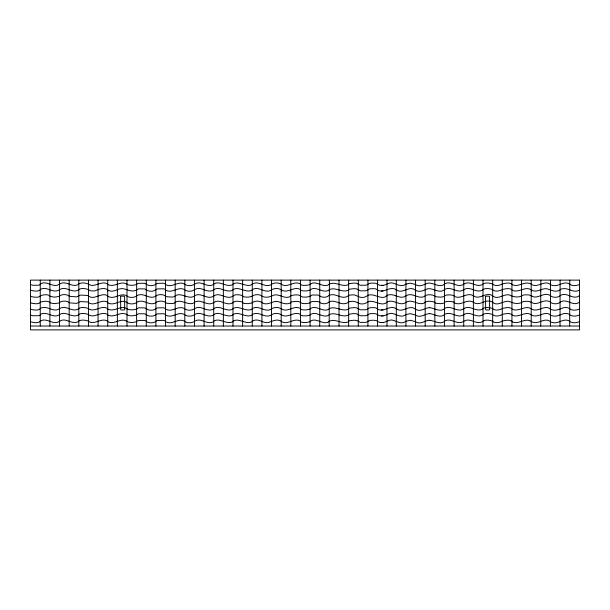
<?xml version="1.0" encoding="UTF-8"?>
<svg xmlns="http://www.w3.org/2000/svg" width="610" height="610" viewBox="0 0 610 610"><rect width="100%" height="100%" fill="white"/><g stroke="black" fill="none" stroke-linecap="round" stroke-linejoin="round"><path stroke-width="0.91" d="M329.377 291.092L329.156 326.03M502.282 291.229L502.282 280.12M579.393 290.169C573.583 293.532 568.627 287.615 562.809 288.759A2.768 1.174 0 0 0 560.346 289.735C556.221 293.143 550.876 289.803 546.766 288.736C541.459 288.027 536.655 293.364 531.379 289.918M579.302 295.69L579.309 295.675A13.771 5.841 0 0 0 579.164 295.865C573.057 300.196 567.346 292.037 560.826 295.202C558.371 297.993 552.279 298.069 549.877 295.248C543.22 291.694 537.242 300.181 531.203 295.659M579.309 302.186L579.302 302.202A13.771 5.841 0 0 0 579.164 302.369C573.004 306.693 567.384 298.534 560.826 301.706C558.371 304.497 552.279 304.573 549.877 301.752C543.22 298.198 537.242 306.685 531.203 302.163M579.485 284.489C576.915 285.724 571.707 286.486 569.45 283.924C563.198 280.44 558.539 287.44 552.119 285.251A2.539 1.075 0 0 1 550.502 284.55C544.608 279.479 537.646 288.553 531.379 284.344M579.485 309.034C576.785 310.307 571.73 311.008 569.45 308.469C563.198 304.985 558.539 311.992 552.119 309.796A2.539 1.075 0 0 1 550.502 309.095C544.608 304.032 537.646 313.098 531.379 308.889M579.5 314.958C576.48 316.384 571.448 316.91 569.031 314.112C562.717 311.344 558.493 317.863 552.119 315.744A2.539 1.075 0 0 1 550.502 315.042C544.608 309.971 537.646 319.045 531.379 314.836M579.5 321.623C576.48 323.048 571.448 323.567 569.031 320.768C562.717 318.008 558.493 324.52 552.119 322.4A2.539 1.075 0 0 1 550.502 321.699C544.608 316.636 537.646 325.702 531.379 321.493M405.803 284.214C402.188 287.279 397.59 284.756 393.907 283.375C389.012 281.286 385.901 286.06 381.349 285.404M405.803 314.707C402.203 317.741 397.575 315.294 393.907 313.86C389.012 311.779 385.901 316.544 381.349 315.896M405.803 321.371C402.203 324.406 397.575 321.95 393.907 320.524C389.012 318.435 385.901 323.208 381.349 322.553M405.886 284.138L410.133 283.154L415.212 284.39M405.886 314.63L410.133 313.639L415.227 314.897M405.886 321.295L410.133 320.303L415.227 321.554M383.027 285.396L379.565 285.259L375.874 283.292L372.923 283.078L369.851 283.246L366.13 285.221L360.358 285.267L356.637 283.292L353.907 283.078L349.294 283.627L348.188 284.74C341.211 287.645 334.135 279.815 327.738 285.19C321.744 287.333 315.134 279.609 309.804 284.641L306.365 285.388L302.85 285.305L301.149 284.9L300.135 283.78C293.494 280.341 287.363 288.812 280.905 284.008C277.756 282.247 273.059 282.636 270.352 285.083C263.985 287.424 259.509 280.905 253.165 283.551C247.126 289.544 238.243 278.861 232.075 284.908C225.738 287.584 218.677 279.288 212.852 284.862C206.454 287.707 201.125 280.188 194.788 283.978C192.242 286.227 186.576 286.303 184.06 283.795C177.708 280.92 172.508 288.057 165.973 284.763L164.906 283.635L163.442 283.215L157.334 283.345L156.297 283.902C153.964 286.281 148.055 286.342 145.775 283.802L144.486 283.307L138.424 283.284L136.076 284.71C133.27 285.312 129.709 285.877 127.162 284.313M383.027 290.97L381.349 290.978M383.027 309.941L381.349 309.949M383.027 315.888L379.565 315.751L375.874 313.776L372.923 313.57L369.851 313.738L366.13 315.713L360.358 315.751L356.637 313.784L353.907 313.57L349.294 314.119L348.188 315.233C341.211 318.138 334.135 310.299 327.738 315.675C321.744 317.825 315.134 310.101 309.804 315.134L306.365 315.881L302.85 315.797L301.149 315.393L300.135 314.264C293.494 310.833 287.363 319.304 280.905 314.493C277.756 312.739 273.059 313.128 270.352 315.576C263.985 317.909 259.509 311.397 253.165 314.043C247.126 320.036 238.243 309.354 232.075 315.4C225.738 318.077 218.677 309.781 212.852 315.355C206.454 318.199 201.125 310.681 194.788 314.47C192.242 316.72 186.576 316.796 184.06 314.28C177.708 311.413 172.508 318.542 165.973 315.256L164.906 314.127L163.442 313.708L157.334 313.837L156.297 314.394C153.964 316.773 148.055 316.834 145.775 314.287L144.486 313.792L138.424 313.776L136.076 315.202C133.27 315.805 129.709 316.369 127.162 314.806M383.027 322.545L379.565 322.408L375.874 320.441L372.923 320.227L369.851 320.395L366.13 322.37L360.358 322.415L356.637 320.441L353.907 320.227L349.294 320.776L348.188 321.897C341.211 324.794 334.135 316.964 327.738 322.339C321.744 324.482 315.134 316.758 309.804 321.79L306.365 322.537L302.85 322.454L301.149 322.057L300.135 320.929C293.562 317.474 286.997 326.167 280.722 320.952C276.376 318.633 272.205 321.47 268.217 322.522C262.719 323.513 258.869 318.077 253.165 320.707C247.126 326.701 238.243 316.01 232.075 322.057C225.791 324.733 218.609 316.445 212.852 322.011C206.454 324.863 201.125 317.337 194.788 321.127C192.242 323.376 186.576 323.46 184.06 320.944C177.693 318.046 172.493 325.183 165.973 321.912L164.906 320.784L163.442 320.364L157.334 320.502L156.297 321.058C153.964 323.43 148.055 323.498 145.775 320.952L144.486 320.456L138.424 320.433L136.076 321.859C133.27 322.461 129.709 323.033 127.162 321.462M30.5 326.03L579.5 326.03M429.714 307.654C434.259 308.073 440.557 312.602 444.736 308.492L445.567 307.943C451.949 305.488 457.774 312.968 463.745 308.713C469.921 304.542 475.708 312.145 481.938 309.361C484.477 306.616 489.38 307.448 492.483 308.485C494.535 310.955 499.087 310.147 501.71 308.851A6.268 2.661 0 0 1 502.678 308.401C505.713 307.737 510.341 306.51 512.621 309.4C519.11 312.114 524.989 304.794 531.386 308.812M429.714 313.601C434.259 314.02 440.557 318.542 444.736 314.44L445.567 313.891C451.949 311.428 457.774 318.908 463.745 314.661C469.921 310.482 475.708 318.092 481.938 315.309C484.477 312.556 489.38 313.387 492.483 314.432C494.535 316.895 499.087 316.094 501.71 314.798A6.268 2.661 0 0 1 502.678 314.341C505.713 313.677 510.341 312.45 512.621 315.339C519.11 318.062 524.989 310.734 531.386 314.76M429.714 320.258C434.259 320.677 440.557 325.206 444.736 321.096L445.567 320.547C451.949 318.092 457.774 325.572 463.745 321.325C469.921 317.147 475.708 324.749 481.938 321.966C484.477 319.221 489.38 320.052 492.483 321.089C494.535 323.559 499.087 322.759 501.71 321.455A6.268 2.661 0 0 1 502.678 321.005C505.713 320.341 510.341 319.114 512.621 322.004C519.11 324.718 524.989 317.398 531.386 321.424M415.212 289.963C408.982 285.244 402.516 294.561 396.431 289.826C390.019 285.518 384.635 293.265 378.154 290.459L375.874 288.865L372.923 288.652L369.851 288.82L366.13 290.795L360.358 290.84L356.637 288.865L353.907 288.652L349.294 289.201L348.188 290.314C341.211 293.219 334.135 285.388 327.738 290.764C321.744 292.907 315.134 285.183 309.804 290.215L306.365 290.962L302.85 290.878L301.149 290.474L300.135 289.353C293.494 285.915 287.363 294.386 280.905 289.582C277.756 287.821 273.059 288.21 270.352 290.657C263.985 292.998 259.509 286.479 253.165 289.125C247.18 295.141 238.197 284.42 232.075 290.482C225.738 293.158 218.677 284.862 212.852 290.436C206.454 293.28 201.125 285.762 194.788 289.552C192.242 291.801 186.576 291.877 184.06 289.369C177.693 286.471 172.493 293.601 165.973 290.337L164.906 289.209L163.442 288.789L157.334 288.919L156.297 289.475C153.964 291.854 148.055 291.915 145.775 289.376L144.486 288.881L138.424 288.858L136.076 290.284C131.242 292.396 127.36 289.27 122.846 288.66C117.623 288.012 113.856 293.105 108.427 290.406C104.95 286.944 99.209 289.01 95.282 290.734A4.346 1.845 0 0 1 93.414 290.97L90.341 290.779L88.267 289.506C85.217 288.423 80.322 287.623 77.79 290.299C71.561 293.227 65.72 285.503 59.528 289.719C53.558 293.944 47.786 286.532 41.419 288.919L40.527 289.468C38.499 292.159 33.481 290.917 30.607 290.223A3.111 1.319 0 0 1 30.5 290.131M415.212 308.935C408.982 304.215 402.516 313.532 396.431 308.805C390.019 304.497 384.635 312.236 378.154 309.438L375.874 307.837L372.923 307.623L369.851 307.791L366.13 309.766L360.358 309.811L356.637 307.837L353.907 307.623L349.294 308.172L348.188 309.285C341.211 312.19 334.135 304.36 327.738 309.735C321.744 311.878 315.134 304.154 309.804 309.186L306.365 309.933L302.85 309.849L301.149 309.453L300.135 308.325C293.494 304.893 287.363 313.357 280.905 308.553C277.756 306.799 273.059 307.181 270.352 309.636C263.985 311.969 259.509 305.45 253.165 308.103C247.18 314.119 238.197 303.391 232.075 309.453C225.738 312.129 218.677 303.833 212.852 309.407C206.454 312.259 201.125 304.733 194.788 308.523C192.242 310.772 186.576 310.856 184.06 308.34C177.693 305.442 172.493 312.579 165.973 309.308L164.906 308.18L163.442 307.76L157.334 307.897L156.297 308.454C153.964 310.825 148.055 310.894 145.775 308.347L144.486 307.852L138.424 307.829L136.076 309.255C133.27 309.857 129.709 310.429 127.162 308.858M415.288 284.443C419.245 287.394 423.744 284.771 427.518 283.215C433.291 282.094 439.49 288.644 444.736 283.947L445.567 283.398C451.949 280.943 457.774 288.416 463.745 284.168C469.921 279.998 475.708 287.6 481.938 284.817C484.477 282.072 489.38 282.895 492.483 283.94C494.535 286.41 499.087 285.602 501.71 284.306A6.268 2.661 0 0 1 502.678 283.848C505.713 283.192 510.341 281.965 512.621 284.847C519.11 287.569 524.989 280.242 531.386 284.268M415.288 290.017C419.253 292.975 423.752 290.329 427.526 288.797C433.298 287.699 439.49 294.195 444.736 289.521L445.567 288.972C451.949 286.517 457.774 293.989 463.745 289.742C469.921 285.571 475.708 293.174 481.938 290.39C484.477 287.645 489.38 288.477 492.483 289.514C494.535 291.984 499.087 291.176 501.71 289.88A6.268 2.661 0 0 1 502.678 289.43C505.713 288.766 510.341 287.539 512.621 290.421C519.11 293.143 524.989 285.815 531.386 289.841M415.288 308.988C419.764 312.465 424.377 308.325 428.777 307.699A4.659 1.975 0 0 1 429.714 307.737M415.288 314.935C419.764 318.412 424.377 314.264 428.777 313.639A4.659 1.975 0 0 1 429.714 313.685M415.288 321.592C419.764 325.069 424.377 320.929 428.777 320.303A4.659 1.975 0 0 1 429.714 320.341M30.53 309.133C33.169 309.926 38.514 311.138 40.527 308.439L41.419 307.89C47.786 305.503 53.573 312.922 59.528 308.683C65.727 304.481 71.568 312.206 77.798 309.27C80.322 306.594 85.232 307.394 88.275 308.485C94.192 313.54 102.572 303.467 108.435 309.384C114.894 312.007 120.772 304.771 127.162 308.782M473.39 295.88L472.857 295.385C466.231 292.426 461.282 299.396 454.786 296.597L453.672 295.476L450.18 294.874L446.741 294.988L445.132 295.438L444.095 296.59L440.755 297.169L435.609 296.75L434.617 295.659C431.461 294.683 426.588 293.822 424.041 296.628C417.812 299.251 412.116 291.832 405.94 295.896C399.985 300.212 394.098 292.678 387.724 295.156L386.908 295.705C382.813 299.853 376.385 295.248 371.894 294.882A6.367 2.699 0 0 0 370.949 294.828C367.815 294.294 366.031 297.535 362.981 297.375A5.459 2.318 0 0 1 360.403 297.322L355.02 295.118A5.467 2.318 0 0 0 352.626 294.836L349.149 295.171L347.029 296.559A3.805 1.617 0 0 1 345.237 297.139C339.587 298.198 334.86 292.747 329.057 295.362C326.8 297.977 321.569 297.817 319.251 295.53L318.023 295.042L312.007 295.011L309.56 296.582L305.518 297.154L302.507 297.009L298.755 295.042L296.002 294.836L291.466 295.385L290.345 296.506C284.359 299.457 279.761 293.692 273.875 295.042C270.482 296.834 266.509 298.13 262.575 296.521C260.157 293.982 254.378 294.05 251.968 296.399L248.499 297.139L245.022 297.055L243.337 296.666L242.307 295.537C239.44 294.783 234.903 293.791 232.7 296.323C226.18 300.181 220.019 291.527 213.736 296.018C207.522 300.311 201.773 292.426 195.291 295.339C189.23 301.248 180.377 290.604 174.193 296.689L172.279 297.085L166.637 296.727C163.724 293.951 157.883 293.822 154.97 296.651C148.703 299.281 144.12 292.678 137.768 295.209C135.001 297.977 128.992 298.313 126.156 295.492C119.781 292.747 114.581 299.8 108.084 296.475L106.994 295.347C100.635 292.396 93.62 301.012 87.855 295.476L80.406 295.08L76.646 296.887L69.586 296.323C67.069 294.012 61.366 293.867 58.934 296.49L54.412 297.154L50.378 296.422C48.167 293.753 43.508 294.79 40.672 295.606C38.514 298.252 33.977 297.093 31.064 296.544L30.5 295.758M127.109 284.184C121.016 280.325 114.81 287.409 108.435 284.839C102.61 278.93 94.009 289.003 88.275 283.932C85.232 282.849 80.322 282.049 77.798 284.725C71.561 287.661 65.727 279.929 59.528 284.138C53.573 288.377 47.786 280.951 41.419 283.345L39.642 284.946L38.14 285.251L32.749 285.251L30.5 284.55M127.109 314.676C121.016 310.81 114.81 317.894 108.435 315.332C102.61 309.423 94.009 319.495 88.275 314.424C85.232 313.334 80.322 312.541 77.798 315.217C71.561 318.153 65.727 310.421 59.528 314.63C53.573 318.87 47.786 311.443 41.419 313.837L39.642 315.431L38.14 315.744L32.749 315.744L30.5 315.042M127.162 321.386C120.772 317.375 114.916 324.65 108.435 321.988C102.625 316.087 93.993 326.152 88.275 321.089C85.232 319.998 80.322 319.198 77.798 321.874C71.561 324.81 65.727 317.086 59.528 321.287C53.573 325.526 47.786 318.107 41.419 320.494L40.527 321.043C38.468 323.704 33.336 322.606 30.5 321.706M473.39 295.728C479.46 300.448 485.735 291.58 492.377 295.56C497.402 300.638 503.685 293.601 509.251 294.904C513.712 297.169 519.125 298.122 523.464 294.988A11.392 4.834 0 0 1 529.404 294.996L531.211 295.842M473.39 302.232C479.46 306.952 485.735 298.084 492.377 302.064C497.402 307.143 503.685 300.105 509.251 301.416C513.712 303.673 519.125 304.626 523.464 301.492A11.392 4.834 0 0 1 529.404 301.5L531.211 302.346M473.39 302.385L472.857 301.889C466.238 298.946 461.29 305.915 454.786 303.101L453.672 301.981L450.18 301.386L446.741 301.492L445.132 301.942L444.095 303.094L440.755 303.673L435.609 303.262L434.617 302.163C431.461 301.188 426.588 300.326 424.041 303.132C417.812 305.755 412.116 298.336 405.94 302.408C399.985 306.716 394.098 299.182 387.724 301.668L386.908 302.209C382.805 306.357 376.393 301.752 371.894 301.386A6.367 2.699 0 0 0 370.949 301.332C367.815 300.799 366.031 304.039 362.981 303.879A5.459 2.318 0 0 1 360.403 303.826L355.02 301.622A5.467 2.318 0 0 0 352.626 301.34L349.149 301.675L347.029 303.063A3.805 1.617 0 0 1 345.237 303.643C339.617 304.68 334.715 299.258 329.057 301.866C326.8 304.481 321.569 304.321 319.251 302.034L318.023 301.546L312.007 301.515L309.56 303.086L305.518 303.658L302.507 303.513L298.755 301.546L296.002 301.34L291.466 301.889L290.345 303.01C285.571 305.29 281.393 302.179 277.031 301.431C271.984 301.104 267.874 305.74 262.575 303.025C260.173 300.517 254.355 300.509 251.968 302.911L248.499 303.643L245.022 303.559L243.337 303.17L242.307 302.041C239.44 301.287 234.903 300.295 232.7 302.827C226.18 306.685 220.019 298.031 213.736 302.529C207.522 306.815 201.773 298.93 195.291 301.843C189.237 307.745 180.385 297.093 174.193 303.193L172.279 303.597L166.637 303.239C163.732 300.402 157.876 300.356 154.97 303.155C148.703 305.785 144.12 299.182 137.768 301.714C134.985 304.527 129.023 304.733 126.156 301.996C119.781 299.251 114.581 306.304 108.084 302.979L106.994 301.851C100.665 298.93 93.627 307.524 87.855 301.981L80.406 301.584L76.646 303.399L69.586 302.827C67.062 300.478 61.381 300.433 58.934 303.002L54.412 303.658L50.378 302.926C48.129 300.311 43.531 301.256 40.672 302.11C38.514 304.756 33.977 303.597 31.064 303.048L30.5 302.263M531.218 291.1L531.218 280.12M300.448 291.115L300.463 326.03M117.349 291.222L117.356 326.03M569.755 280.12L569.687 326.03M560.11 280.12L560.033 326.03M550.464 280.12L550.411 326.03M540.834 280.12L540.834 291.092M540.75 291.046L540.75 326.03M531.211 290.81L531.211 326.03M521.558 280.12L521.565 326.03M511.935 280.12L511.935 326.03M502.282 291.191L502.282 326.03M492.666 280.12L492.666 326.03M483.013 280.12L483.013 326.03M473.383 280.12L473.39 326.03M463.76 280.12L463.737 326.03M454.114 280.12L454.114 326.03M444.484 280.12L444.461 326.03M434.846 326.03L434.823 280.12M425.185 280.12L425.185 326.03M415.562 280.234L415.562 326.03M405.932 280.12L405.932 326.03M396.294 280.234L396.294 326.03M386.976 280.12L386.976 326.03M377.552 280.12L377.552 326.03M367.914 280.12L367.914 326.03M358.291 280.12L358.291 326.03M348.645 280.12L348.645 326.03M339.023 280.12L339.023 326.03M329.377 280.12L329.377 291.168M319.731 280.12L319.739 326.03M310.094 280.12L310.086 326.03M300.448 280.12L300.448 291.176M290.802 280.12L290.802 291.183M290.817 291.313L290.817 326.03M281.195 291.313L281.195 326.03M281.179 280.12L281.179 291.191M271.549 280.12L271.557 326.03M261.911 280.12L261.911 326.03M252.288 280.12L252.273 326.03M242.627 280.12L242.627 326.03M233.005 280.12L232.989 326.03M223.359 280.12L223.359 326.03M213.729 280.12L213.729 326.03M204.098 280.12L204.091 326.03M194.445 280.12L194.46 326.03M184.822 280.12L184.807 326.03M175.177 280.12L175.177 326.03M165.554 280.12L165.554 291.222M165.539 291.252L165.539 326.03M155.893 280.12L155.908 326.03M146.27 280.12L146.278 326.03M136.64 280.12L136.625 326.03M127.002 280.12L126.994 326.03M117.349 280.12L117.349 291.244M107.726 291.222L107.726 326.03M107.711 280.12L107.711 291.252M98.065 280.12L98.073 326.03M88.442 280.12L88.442 326.03M78.804 280.12L78.82 326.03M69.159 280.12L69.182 326.03M59.528 280.12L59.536 326.03M49.898 280.12L49.898 291.267M49.89 291.199L49.89 326.03M40.252 280.12L40.245 326.03M120.597 296.635L120.704 309.544A1.212 0.511 0 0 0 121.924 310.01L123.555 310.002A1.212 0.511 0 0 0 124.699 309.483L124.6 296.673A1.212 0.511 0 0 0 123.418 296.163L121.802 296.163A1.212 0.511 0 0 0 120.597 296.635M485.537 296.635L485.636 309.544A1.212 0.511 0 0 0 486.856 310.01L488.496 310.002A1.212 0.511 0 0 0 489.639 309.483L489.54 296.673A1.212 0.511 0 0 0 488.358 296.163L486.742 296.163A1.212 0.511 0 0 0 485.537 296.635M579.5 280.12L30.5 280.12L30.5 329.88L579.5 329.88L579.5 280.12"/></g></svg>
